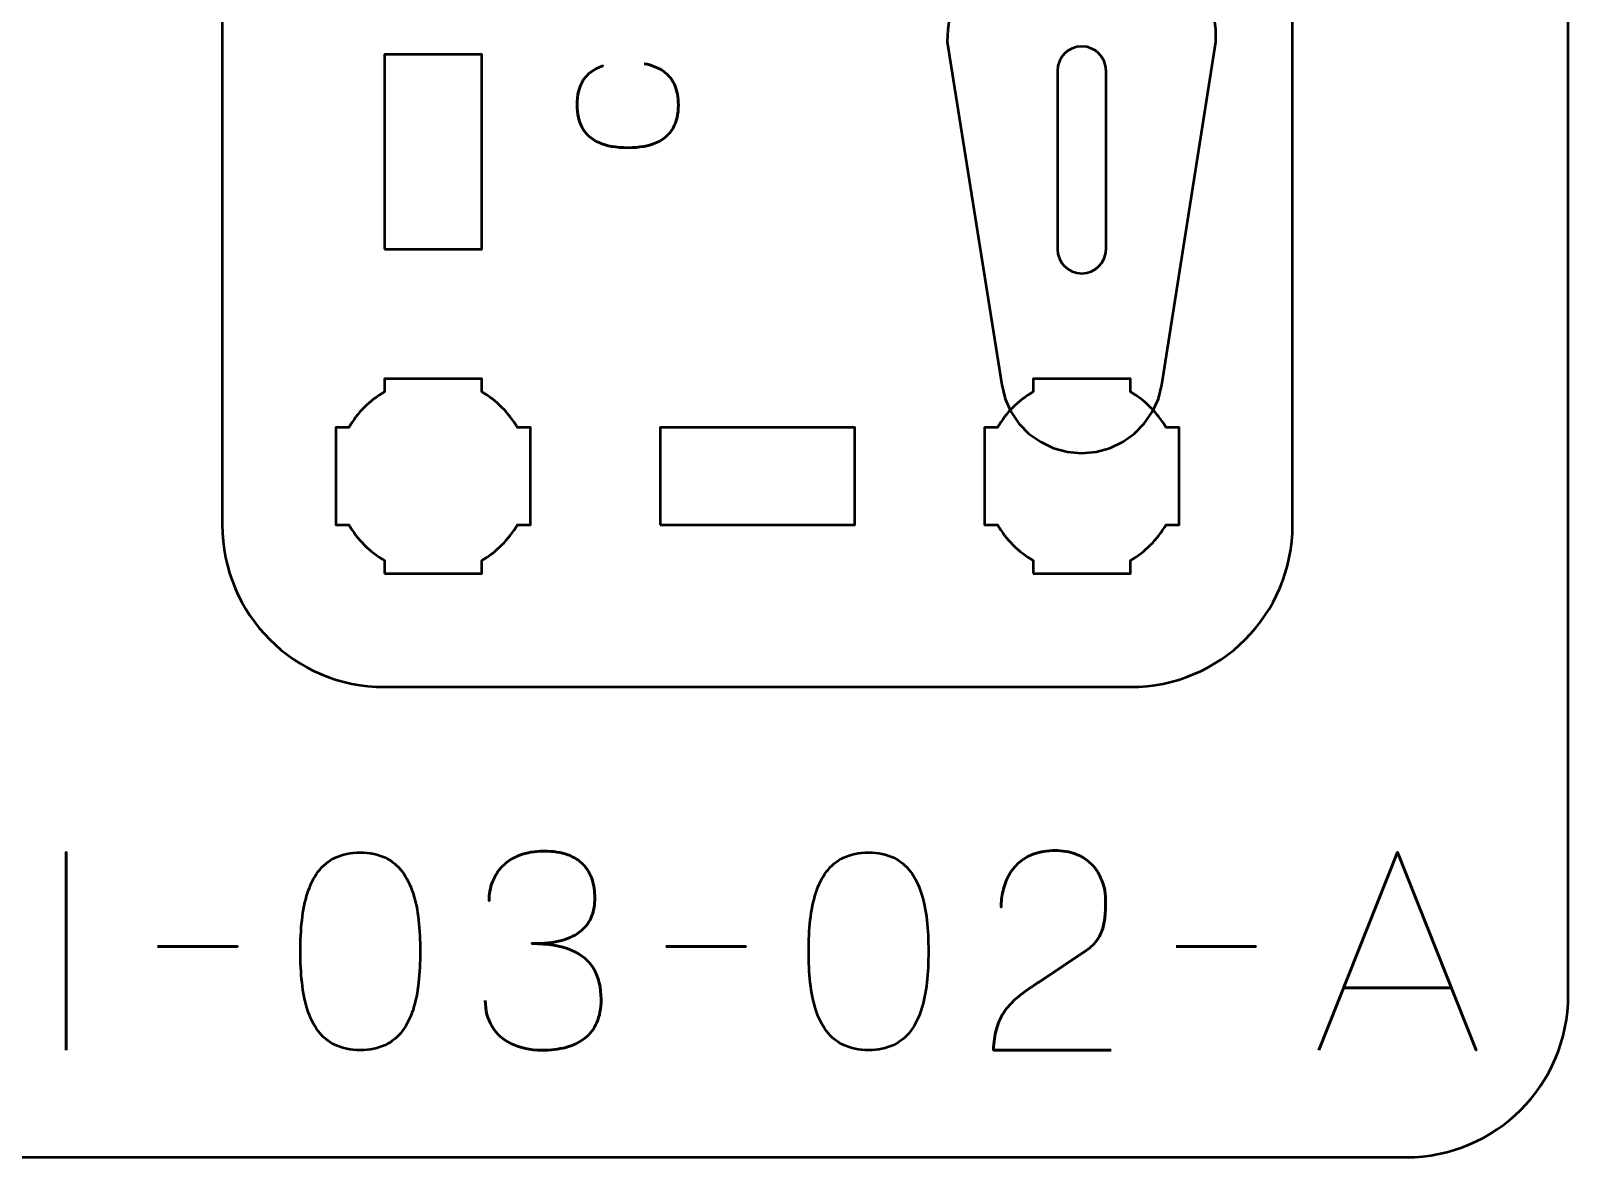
# Model space of a CAD drawing. Header units: centimetres. Extents: x -21 to 0, y -29.7 to 0.
# Drawn here: x -4.741 to 0, y -29.7 to -26.227 of the extents above; entities that cross this region are included whole.
import ezdxf

# ---------------------------------------------------------------- set-up
doc = ezdxf.new("R2010")
doc.units = ezdxf.units.CM
doc.header["$MEASUREMENT"] = 0
doc.layers.add('Layer 1', color=7, linetype='Continuous')

msp = doc.modelspace()

# ---------------------------------------------------------------- linework, layer by layer
at = {"layer": 'Layer 1', "color": 22, "lineweight": 53}
msp.add_open_spline([(-21.00003, -29.19995), (-21.00003, -29.19995), (-21.00003, -0.49992), (-21.00003, -0.49992), (-21.00003, -0.49992), (-21.00003, -0.22295), (-20.77694, 0.00004), (-20.49994, 0.00004), (-20.49994, 0.00004), (-20.49994, 0.00004), (-0.50008, 0.00004), (-0.50008, 0.00004), (-0.50008, 0.00004), (-0.22294, 0.00004), (0.00002, -0.22295), (0.00002, -0.49992), (0.00002, -0.49992), (0.00002, -0.49992), (0.00002, -29.19995), (0.00002, -29.19995), (0.00002, -29.19995), (0.00002, -29.47695), (-0.22294, -29.70004), (-0.50008, -29.70004), (-0.50008, -29.70004), (-0.50008, -29.70004), (-20.49994, -29.70004), (-20.49994, -29.70004), (-20.49994, -29.70004), (-20.77694, -29.70004), (-21.00003, -29.47695), (-21.00003, -29.19995)], degree=3, knots=[0, 0, 0, 0, 0.125, 0.125, 0.125, 0.125, 0.25, 0.25, 0.25, 0.25, 0.375, 0.375, 0.375, 0.375, 0.5, 0.5, 0.5, 0.5, 0.625, 0.625, 0.625, 0.625, 0.75, 0.75, 0.75, 0.75, 0.875, 0.875, 0.875, 0.875, 1, 1, 1, 1], dxfattribs=at)
at = {"layer": 'Layer 1', "color": 114, "lineweight": 53}
msp.add_open_spline([(-4.15003, -27.74994), (-4.15003, -27.74994), (-4.15003, -23.45007), (-4.15003, -23.45007), (-4.15003, -23.45007), (-4.15003, -23.17293), (-3.92694, -22.94997), (-3.64994, -22.94997), (-3.64994, -22.94997), (-3.64994, -22.94997), (-1.35007, -22.94997), (-1.35007, -22.94997), (-1.35007, -22.94997), (-1.07293, -22.94997), (-0.84997, -23.17293), (-0.84997, -23.45007), (-0.84997, -23.45007), (-0.84997, -23.45007), (-0.84997, -27.74994), (-0.84997, -27.74994), (-0.84997, -27.74994), (-0.84997, -28.02694), (-1.07293, -28.25003), (-1.35007, -28.25003), (-1.35007, -28.25003), (-1.35007, -28.25003), (-3.64994, -28.25003), (-3.64994, -28.25003), (-3.64994, -28.25003), (-3.92694, -28.25003), (-4.15003, -28.02694), (-4.15003, -27.74994)], degree=3, knots=[0, 0, 0, 0, 0.125, 0.125, 0.125, 0.125, 0.25, 0.25, 0.25, 0.25, 0.375, 0.375, 0.375, 0.375, 0.5, 0.5, 0.5, 0.5, 0.625, 0.625, 0.625, 0.625, 0.75, 0.75, 0.75, 0.75, 0.875, 0.875, 0.875, 0.875, 1, 1, 1, 1], dxfattribs=at)
at = {"layer": 'Layer 1', "color": 30, "lineweight": 53}
for points, knots in [([(-3.2193, -25.35327), (-3.2193, -25.35327), (-2.16182, -25.18613), (-2.16182, -25.18613), (-2.16182, -25.18613), (-2.16182, -25.18613), (-2.123, -25.18692), (-2.123, -25.18692), (-2.123, -25.18692), (-2.123, -25.18692), (-2.08418, -25.19168), (-2.08418, -25.19168), (-2.08418, -25.19168), (-2.08418, -25.19168), (-2.04537, -25.18771), (-2.04537, -25.18771), (-2.04537, -25.18771), (-2.04537, -25.18771), (-2.00815, -25.17504), (-2.00815, -25.17504), (-2.00815, -25.17504), (-2.00815, -25.17504), (-1.97408, -25.15365), (-1.97408, -25.15365), (-1.97408, -25.15365), (-1.97408, -25.15365), (-1.94636, -25.12591), (-1.94636, -25.12591), (-1.94636, -25.12591), (-1.94636, -25.12591), (-1.92577, -25.09266), (-1.92577, -25.09266), (-1.92577, -25.09266), (-1.92577, -25.09266), (-1.9123, -25.05542), (-1.9123, -25.05542), (-1.9123, -25.05542), (-1.9123, -25.05542), (-1.90834, -25.01581), (-1.90834, -25.01581), (-1.90834, -25.01581), (-1.90834, -25.01581), (-1.91309, -24.97701), (-1.91309, -24.97701), (-1.91309, -24.97701), (-1.91309, -24.97701), (-1.91468, -24.9382), (-1.91468, -24.9382), (-1.91468, -24.9382), (-1.91468, -24.9382), (-1.74674, -23.8815), (-1.74674, -23.8815), (-1.74674, -23.8815), (-1.74674, -23.8815), (-1.73645, -23.83871), (-1.73645, -23.83871), (-1.73645, -23.83871), (-1.73645, -23.83871), (-1.71822, -23.79912), (-1.71822, -23.79912), (-1.71822, -23.79912), (-1.71822, -23.79912), (-1.69367, -23.76267), (-1.69367, -23.76267), (-1.69367, -23.76267), (-1.69367, -23.76267), (-1.66278, -23.73099), (-1.66278, -23.73099), (-1.66278, -23.73099), (-1.66278, -23.73099), (-1.62634, -23.70564), (-1.62634, -23.70564), (-1.62634, -23.70564), (-1.62634, -23.70564), (-1.58673, -23.68663), (-1.58673, -23.68663), (-1.58673, -23.68663), (-1.58673, -23.68663), (-1.54396, -23.67475), (-1.54396, -23.67475), (-1.54396, -23.67475), (-1.54396, -23.67475), (-1.50039, -23.67079), (-1.50039, -23.67079), (-1.50039, -23.67079), (-1.50039, -23.67079), (-1.45603, -23.67475), (-1.45603, -23.67475), (-1.45603, -23.67475), (-1.45603, -23.67475), (-1.41326, -23.68663), (-1.41326, -23.68663), (-1.41326, -23.68663), (-1.41326, -23.68663), (-1.37365, -23.70564), (-1.37365, -23.70564), (-1.37365, -23.70564), (-1.37365, -23.70564), (-1.33801, -23.73099), (-1.33801, -23.73099), (-1.33801, -23.73099), (-1.33801, -23.73099), (-1.30712, -23.76267), (-1.30712, -23.76267), (-1.30712, -23.76267), (-1.30712, -23.76267), (-1.28177, -23.79912), (-1.28177, -23.79912), (-1.28177, -23.79912), (-1.28177, -23.79912), (-1.26355, -23.83871), (-1.26355, -23.83871), (-1.26355, -23.83871), (-1.26355, -23.83871), (-1.25325, -23.8815), (-1.25325, -23.8815), (-1.25325, -23.8815), (-1.25325, -23.8815), (-1.08611, -24.9382), (-1.08611, -24.9382), (-1.08611, -24.9382), (-1.08611, -24.9382), (-1.08691, -24.97701), (-1.08691, -24.97701), (-1.08691, -24.97701), (-1.08691, -24.97701), (-1.09166, -25.01581), (-1.09166, -25.01581), (-1.09166, -25.01581), (-1.09166, -25.01581), (-1.08769, -25.05542), (-1.08769, -25.05542), (-1.08769, -25.05542), (-1.08769, -25.05542), (-1.07423, -25.09266), (-1.07423, -25.09266), (-1.07423, -25.09266), (-1.07423, -25.09266), (-1.05364, -25.12591), (-1.05364, -25.12591), (-1.05364, -25.12591), (-1.05364, -25.12591), (-1.02591, -25.15365), (-1.02591, -25.15365), (-1.02591, -25.15365), (-1.02591, -25.15365), (-0.99264, -25.17504), (-0.99264, -25.17504), (-0.99264, -25.17504), (-0.99264, -25.17504), (-0.95541, -25.18771), (-0.95541, -25.18771), (-0.95541, -25.18771), (-0.95541, -25.18771), (-0.91581, -25.19168), (-0.91581, -25.19168), (-0.91581, -25.19168), (-0.91581, -25.19168), (-0.87699, -25.18692), (-0.87699, -25.18692), (-0.87699, -25.18692), (-0.87699, -25.18692), (-0.84997, -25.18637), (-0.84997, -25.18637), (-0.84997, -25.18637), (-0.84997, -25.18637), (-0.84997, -26.01365), (-0.84997, -26.01365), (-0.84997, -26.01365), (-0.84997, -26.01365), (-0.87699, -26.0131), (-0.87699, -26.0131), (-0.87699, -26.0131), (-0.87699, -26.0131), (-0.91581, -26.00835), (-0.91581, -26.00835), (-0.91581, -26.00835), (-0.91581, -26.00835), (-0.95541, -26.01231), (-0.95541, -26.01231), (-0.95541, -26.01231), (-0.95541, -26.01231), (-0.99264, -26.02498), (-0.99264, -26.02498), (-0.99264, -26.02498), (-0.99264, -26.02498), (-1.02591, -26.04637), (-1.02591, -26.04637), (-1.02591, -26.04637), (-1.02591, -26.04637), (-1.05364, -26.0741), (-1.05364, -26.0741), (-1.05364, -26.0741), (-1.05364, -26.0741), (-1.07423, -26.10737), (-1.07423, -26.10737), (-1.07423, -26.10737), (-1.07423, -26.10737), (-1.08769, -26.14459), (-1.08769, -26.14459), (-1.08769, -26.14459), (-1.08769, -26.14459), (-1.09166, -26.1842), (-1.09166, -26.1842), (-1.09166, -26.1842), (-1.09166, -26.1842), (-1.08691, -26.22301), (-1.08691, -26.22301), (-1.08691, -26.22301), (-1.08691, -26.22301), (-1.08611, -26.26103), (-1.08611, -26.26103), (-1.08611, -26.26103), (-1.08611, -26.26103), (-1.25325, -27.31851), (-1.25325, -27.31851), (-1.25325, -27.31851), (-1.25325, -27.31851), (-1.26355, -27.36128), (-1.26355, -27.36128), (-1.26355, -27.36128), (-1.26355, -27.36128), (-1.28177, -27.40089), (-1.28177, -27.40089), (-1.28177, -27.40089), (-1.28177, -27.40089), (-1.30712, -27.43733), (-1.30712, -27.43733), (-1.30712, -27.43733), (-1.30712, -27.43733), (-1.33801, -27.46901), (-1.33801, -27.46901), (-1.33801, -27.46901), (-1.33801, -27.46901), (-1.37365, -27.49436), (-1.37365, -27.49436), (-1.37365, -27.49436), (-1.37365, -27.49436), (-1.41326, -27.51336), (-1.41326, -27.51336), (-1.41326, -27.51336), (-1.41326, -27.51336), (-1.45603, -27.52526), (-1.45603, -27.52526), (-1.45603, -27.52526), (-1.45603, -27.52526), (-1.50039, -27.52922), (-1.50039, -27.52922), (-1.50039, -27.52922), (-1.50039, -27.52922), (-1.54396, -27.52526), (-1.54396, -27.52526), (-1.54396, -27.52526), (-1.54396, -27.52526), (-1.58673, -27.51336), (-1.58673, -27.51336), (-1.58673, -27.51336), (-1.58673, -27.51336), (-1.62634, -27.49436), (-1.62634, -27.49436), (-1.62634, -27.49436), (-1.62634, -27.49436), (-1.66278, -27.46901), (-1.66278, -27.46901), (-1.66278, -27.46901), (-1.66278, -27.46901), (-1.69367, -27.43733), (-1.69367, -27.43733), (-1.69367, -27.43733), (-1.69367, -27.43733), (-1.71822, -27.40089), (-1.71822, -27.40089), (-1.71822, -27.40089), (-1.71822, -27.40089), (-1.73645, -27.36128), (-1.73645, -27.36128), (-1.73645, -27.36128), (-1.73645, -27.36128), (-1.74674, -27.31851), (-1.74674, -27.31851), (-1.74674, -27.31851), (-1.74674, -27.31851), (-1.91468, -26.26103), (-1.91468, -26.26103), (-1.91468, -26.26103), (-1.91468, -26.26103), (-1.91309, -26.22301), (-1.91309, -26.22301), (-1.91309, -26.22301), (-1.91309, -26.22301), (-1.90834, -26.1842), (-1.90834, -26.1842), (-1.90834, -26.1842), (-1.90834, -26.1842), (-1.9123, -26.14459), (-1.9123, -26.14459), (-1.9123, -26.14459), (-1.9123, -26.14459), (-1.92577, -26.10737), (-1.92577, -26.10737), (-1.92577, -26.10737), (-1.92577, -26.10737), (-1.94636, -26.0741), (-1.94636, -26.0741), (-1.94636, -26.0741), (-1.94636, -26.0741), (-1.97408, -26.04637), (-1.97408, -26.04637), (-1.97408, -26.04637), (-1.97408, -26.04637), (-2.00815, -26.02498), (-2.00815, -26.02498), (-2.00815, -26.02498), (-2.00815, -26.02498), (-2.04537, -26.01231), (-2.04537, -26.01231), (-2.04537, -26.01231), (-2.04537, -26.01231), (-2.08418, -26.00835), (-2.08418, -26.00835), (-2.08418, -26.00835), (-2.08418, -26.00835), (-2.123, -26.0131), (-2.123, -26.0131), (-2.123, -26.0131), (-2.123, -26.0131), (-2.16182, -26.01389), (-2.16182, -26.01389), (-2.16182, -26.01389), (-2.16182, -26.01389), (-3.2193, -25.84676), (-3.2193, -25.84676), (-3.2193, -25.84676), (-3.2193, -25.84676), (-3.26207, -25.83646), (-3.26207, -25.83646), (-3.26207, -25.83646), (-3.26207, -25.83646), (-3.30247, -25.81824), (-3.30247, -25.81824), (-3.30247, -25.81824), (-3.30247, -25.81824), (-3.33891, -25.79289), (-3.33891, -25.79289), (-3.33891, -25.79289), (-3.33891, -25.79289), (-3.3698, -25.762), (-3.3698, -25.762), (-3.3698, -25.762), (-3.3698, -25.762), (-3.39594, -25.72636), (-3.39594, -25.72636), (-3.39594, -25.72636), (-3.39594, -25.72636), (-3.41416, -25.68675), (-3.41416, -25.68675), (-3.41416, -25.68675), (-3.41416, -25.68675), (-3.42604, -25.64396), (-3.42604, -25.64396), (-3.42604, -25.64396), (-3.42604, -25.64396), (-3.43, -25.59961), (-3.43, -25.59961), (-3.43, -25.59961), (-3.43, -25.59961), (-3.42604, -25.55604), (-3.42604, -25.55604), (-3.42604, -25.55604), (-3.42604, -25.55604), (-3.41416, -25.51327), (-3.41416, -25.51327), (-3.41416, -25.51327), (-3.41416, -25.51327), (-3.39594, -25.47366), (-3.39594, -25.47366), (-3.39594, -25.47366), (-3.39594, -25.47366), (-3.3698, -25.43802), (-3.3698, -25.43802), (-3.3698, -25.43802), (-3.3698, -25.43802), (-3.33891, -25.40713), (-3.33891, -25.40713), (-3.33891, -25.40713), (-3.33891, -25.40713), (-3.30247, -25.38177), (-3.30247, -25.38177), (-3.30247, -25.38177), (-3.30247, -25.38177), (-3.26207, -25.36356), (-3.26207, -25.36356), (-3.26207, -25.36356), (-3.26207, -25.36356), (-3.2193, -25.35327), (-3.2193, -25.35327)], [0, 0, 0, 0, 0.010101, 0.010101, 0.010101, 0.010101, 0.020202, 0.020202, 0.020202, 0.020202, 0.030303, 0.030303, 0.030303, 0.030303, 0.040404, 0.040404, 0.040404, 0.040404, 0.0505051, 0.0505051, 0.0505051, 0.0505051, 0.0606061, 0.0606061, 0.0606061, 0.0606061, 0.0707071, 0.0707071, 0.0707071, 0.0707071, 0.0808081, 0.0808081, 0.0808081, 0.0808081, 0.0909091, 0.0909091, 0.0909091, 0.0909091, 0.1010101, 0.1010101, 0.1010101, 0.1010101, 0.1111111, 0.1111111, 0.1111111, 0.1111111, 0.1212121, 0.1212121, 0.1212121, 0.1212121, 0.1313131, 0.1313131, 0.1313131, 0.1313131, 0.1414141, 0.1414141, 0.1414141, 0.1414141, 0.1515152, 0.1515152, 0.1515152, 0.1515152, 0.1616162, 0.1616162, 0.1616162, 0.1616162, 0.1717172, 0.1717172, 0.1717172, 0.1717172, 0.1818182, 0.1818182, 0.1818182, 0.1818182, 0.1919192, 0.1919192, 0.1919192, 0.1919192, 0.2020202, 0.2020202, 0.2020202, 0.2020202, 0.2121212, 0.2121212, 0.2121212, 0.2121212, 0.2222222, 0.2222222, 0.2222222, 0.2222222, 0.2323232, 0.2323232, 0.2323232, 0.2323232, 0.2424242, 0.2424242, 0.2424242, 0.2424242, 0.2525253, 0.2525253, 0.2525253, 0.2525253, 0.2626263, 0.2626263, 0.2626263, 0.2626263, 0.2727273, 0.2727273, 0.2727273, 0.2727273, 0.2828283, 0.2828283, 0.2828283, 0.2828283, 0.2929293, 0.2929293, 0.2929293, 0.2929293, 0.3030303, 0.3030303, 0.3030303, 0.3030303, 0.3131313, 0.3131313, 0.3131313, 0.3131313, 0.3232323, 0.3232323, 0.3232323, 0.3232323, 0.3333333, 0.3333333, 0.3333333, 0.3333333, 0.3434343, 0.3434343, 0.3434343, 0.3434343, 0.3535354, 0.3535354, 0.3535354, 0.3535354, 0.3636364, 0.3636364, 0.3636364, 0.3636364, 0.3737374, 0.3737374, 0.3737374, 0.3737374, 0.3838384, 0.3838384, 0.3838384, 0.3838384, 0.3939394, 0.3939394, 0.3939394, 0.3939394, 0.4040404, 0.4040404, 0.4040404, 0.4040404, 0.4141414, 0.4141414, 0.4141414, 0.4141414, 0.4242424, 0.4242424, 0.4242424, 0.4242424, 0.4343434, 0.4343434, 0.4343434, 0.4343434, 0.4444444, 0.4444444, 0.4444444, 0.4444444, 0.4545455, 0.4545455, 0.4545455, 0.4545455, 0.4646465, 0.4646465, 0.4646465, 0.4646465, 0.4747475, 0.4747475, 0.4747475, 0.4747475, 0.4848485, 0.4848485, 0.4848485, 0.4848485, 0.4949495, 0.4949495, 0.4949495, 0.4949495, 0.5050505, 0.5050505, 0.5050505, 0.5050505, 0.5151515, 0.5151515, 0.5151515, 0.5151515, 0.5252525, 0.5252525, 0.5252525, 0.5252525, 0.5353535, 0.5353535, 0.5353535, 0.5353535, 0.5454545, 0.5454545, 0.5454545, 0.5454545, 0.5555556, 0.5555556, 0.5555556, 0.5555556, 0.5656566, 0.5656566, 0.5656566, 0.5656566, 0.5757576, 0.5757576, 0.5757576, 0.5757576, 0.5858586, 0.5858586, 0.5858586, 0.5858586, 0.5959596, 0.5959596, 0.5959596, 0.5959596, 0.6060606, 0.6060606, 0.6060606, 0.6060606, 0.6161616, 0.6161616, 0.6161616, 0.6161616, 0.6262626, 0.6262626, 0.6262626, 0.6262626, 0.6363636, 0.6363636, 0.6363636, 0.6363636, 0.6464646, 0.6464646, 0.6464646, 0.6464646, 0.6565657, 0.6565657, 0.6565657, 0.6565657, 0.6666667, 0.6666667, 0.6666667, 0.6666667, 0.6767677, 0.6767677, 0.6767677, 0.6767677, 0.6868687, 0.6868687, 0.6868687, 0.6868687, 0.6969697, 0.6969697, 0.6969697, 0.6969697, 0.7070707, 0.7070707, 0.7070707, 0.7070707, 0.7171717, 0.7171717, 0.7171717, 0.7171717, 0.7272727, 0.7272727, 0.7272727, 0.7272727, 0.7373737, 0.7373737, 0.7373737, 0.7373737, 0.7474747, 0.7474747, 0.7474747, 0.7474747, 0.7575758, 0.7575758, 0.7575758, 0.7575758, 0.7676768, 0.7676768, 0.7676768, 0.7676768, 0.7777778, 0.7777778, 0.7777778, 0.7777778, 0.7878788, 0.7878788, 0.7878788, 0.7878788, 0.7979798, 0.7979798, 0.7979798, 0.7979798, 0.8080808, 0.8080808, 0.8080808, 0.8080808, 0.8181818, 0.8181818, 0.8181818, 0.8181818, 0.8282828, 0.8282828, 0.8282828, 0.8282828, 0.8383838, 0.8383838, 0.8383838, 0.8383838, 0.8484848, 0.8484848, 0.8484848, 0.8484848, 0.8585859, 0.8585859, 0.8585859, 0.8585859, 0.8686869, 0.8686869, 0.8686869, 0.8686869, 0.8787879, 0.8787879, 0.8787879, 0.8787879, 0.8888889, 0.8888889, 0.8888889, 0.8888889, 0.8989899, 0.8989899, 0.8989899, 0.8989899, 0.9090909, 0.9090909, 0.9090909, 0.9090909, 0.9191919, 0.9191919, 0.9191919, 0.9191919, 0.9292929, 0.9292929, 0.9292929, 0.9292929, 0.9393939, 0.9393939, 0.9393939, 0.9393939, 0.9494949, 0.9494949, 0.9494949, 0.9494949, 0.959596, 0.959596, 0.959596, 0.959596, 0.969697, 0.969697, 0.969697, 0.969697, 0.979798, 0.979798, 0.979798, 0.979798, 0.989899, 0.989899, 0.989899, 0.989899, 1, 1, 1, 1]), ([(-2.84963, -26.32816), (-2.82543, -26.33268), (-2.80546, -26.34058), (-2.7898, -26.35166), (-2.7898, -26.35166), (-2.7742, -26.3628), (-2.76263, -26.37706), (-2.75508, -26.39441), (-2.75508, -26.39441), (-2.74753, -26.4117), (-2.74372, -26.43202), (-2.74379, -26.45516), (-2.74379, -26.45516), (-2.74372, -26.48331), (-2.74916, -26.50723), (-2.76023, -26.52685), (-2.76023, -26.52685), (-2.77124, -26.54646), (-2.78824, -26.56142), (-2.81131, -26.57172), (-2.81131, -26.57172), (-2.83439, -26.58202), (-2.86395, -26.58717), (-2.9, -26.58724), (-2.9, -26.58724), (-2.93591, -26.58717), (-2.96541, -26.58202), (-2.98848, -26.57172), (-2.98848, -26.57172), (-3.01155, -26.56142), (-3.02862, -26.54646), (-3.0397, -26.52685), (-3.0397, -26.52685), (-3.05078, -26.50723), (-3.05628, -26.48331), (-3.05621, -26.45516), (-3.05621, -26.45516), (-3.05628, -26.42503), (-3.04986, -26.39978), (-3.03695, -26.37946), (-3.03695, -26.37946), (-3.02404, -26.35921), (-3.00407, -26.34432), (-2.97705, -26.33494), (-2.97705, -26.33494), (-3.00407, -26.34432), (-3.02404, -26.35921), (-3.03695, -26.37946), (-3.03695, -26.37946), (-3.04986, -26.39978), (-3.05628, -26.42503), (-3.05621, -26.45516), (-3.05621, -26.45516), (-3.05628, -26.48331), (-3.05078, -26.50723), (-3.0397, -26.52685), (-3.0397, -26.52685), (-3.02862, -26.54646), (-3.01155, -26.56142), (-2.98848, -26.57172), (-2.98848, -26.57172), (-2.96541, -26.58202), (-2.93591, -26.58717), (-2.9, -26.58724), (-2.9, -26.58724), (-2.86395, -26.58717), (-2.83439, -26.58202), (-2.81131, -26.57172), (-2.81131, -26.57172), (-2.78824, -26.56142), (-2.77124, -26.54646), (-2.76023, -26.52685), (-2.76023, -26.52685), (-2.74916, -26.50723), (-2.74372, -26.48331), (-2.74379, -26.45516), (-2.74379, -26.45516), (-2.74372, -26.43202), (-2.74753, -26.4117), (-2.75508, -26.39441), (-2.75508, -26.39441), (-2.76263, -26.37706), (-2.7742, -26.3628), (-2.7898, -26.35166), (-2.7898, -26.35166), (-2.80546, -26.34058), (-2.82543, -26.33268), (-2.84963, -26.32816)], [0, 0, 0, 0, 0.0454545, 0.0454545, 0.0454545, 0.0454545, 0.0909091, 0.0909091, 0.0909091, 0.0909091, 0.1363636, 0.1363636, 0.1363636, 0.1363636, 0.1818182, 0.1818182, 0.1818182, 0.1818182, 0.2272727, 0.2272727, 0.2272727, 0.2272727, 0.2727273, 0.2727273, 0.2727273, 0.2727273, 0.3181818, 0.3181818, 0.3181818, 0.3181818, 0.3636364, 0.3636364, 0.3636364, 0.3636364, 0.4090909, 0.4090909, 0.4090909, 0.4090909, 0.4545455, 0.4545455, 0.4545455, 0.4545455, 0.5, 0.5, 0.5, 0.5, 0.5454545, 0.5454545, 0.5454545, 0.5454545, 0.5909091, 0.5909091, 0.5909091, 0.5909091, 0.6363636, 0.6363636, 0.6363636, 0.6363636, 0.6818182, 0.6818182, 0.6818182, 0.6818182, 0.7272727, 0.7272727, 0.7272727, 0.7272727, 0.7727273, 0.7727273, 0.7727273, 0.7727273, 0.8181818, 0.8181818, 0.8181818, 0.8181818, 0.8636364, 0.8636364, 0.8636364, 0.8636364, 0.9090909, 0.9090909, 0.9090909, 0.9090909, 0.9545455, 0.9545455, 0.9545455, 0.9545455, 1, 1, 1, 1]), ([(-4.63141, -29.36992), (-4.63141, -29.36992), (-4.63141, -28.75947), (-4.63141, -28.75947), (-4.63141, -28.75947), (-4.63141, -28.75947), (-4.63141, -29.36992), (-4.63141, -29.36992)], [0, 0, 0, 0, 0.5, 0.5, 0.5, 0.5, 1, 1, 1, 1]), ([(-3.72463, -29.36992), (-3.69499, -29.36978), (-3.66945, -29.36456), (-3.64814, -29.3544), (-3.64814, -29.3544), (-3.62698, -29.34424), (-3.60934, -29.3297), (-3.59523, -29.31122), (-3.59523, -29.31122), (-3.58126, -29.29259), (-3.57025, -29.27058), (-3.56206, -29.24518), (-3.56206, -29.24518), (-3.55402, -29.21978), (-3.54824, -29.19198), (-3.54499, -29.1615), (-3.54499, -29.1615), (-3.5416, -29.13102), (-3.53991, -29.09899), (-3.54005, -29.06512), (-3.54005, -29.06512), (-3.53991, -29.03139), (-3.5416, -28.99936), (-3.54499, -28.96902), (-3.54499, -28.96902), (-3.54824, -28.93868), (-3.55402, -28.91074), (-3.56206, -28.88534), (-3.56206, -28.88534), (-3.57025, -28.86008), (-3.58126, -28.83807), (-3.59523, -28.8193), (-3.59523, -28.8193), (-3.60934, -28.80068), (-3.62698, -28.78614), (-3.64814, -28.77598), (-3.64814, -28.77598), (-3.66945, -28.76568), (-3.69499, -28.76046), (-3.72463, -28.76032), (-3.72463, -28.76032), (-3.75426, -28.76046), (-3.7798, -28.76568), (-3.80111, -28.77598), (-3.80111, -28.77598), (-3.82227, -28.78614), (-3.83991, -28.80068), (-3.85402, -28.8193), (-3.85402, -28.8193), (-3.868, -28.83807), (-3.879, -28.86008), (-3.88719, -28.88534), (-3.88719, -28.88534), (-3.89523, -28.91074), (-3.90102, -28.93868), (-3.90426, -28.96902), (-3.90426, -28.96902), (-3.90765, -28.99936), (-3.90934, -29.03139), (-3.9092, -29.06512), (-3.9092, -29.06512), (-3.90934, -29.09899), (-3.90765, -29.13102), (-3.90426, -29.1615), (-3.90426, -29.1615), (-3.90102, -29.19198), (-3.89523, -29.21978), (-3.88719, -29.24518), (-3.88719, -29.24518), (-3.879, -29.27058), (-3.868, -29.29259), (-3.85402, -29.31122), (-3.85402, -29.31122), (-3.83991, -29.3297), (-3.82227, -29.34424), (-3.80111, -29.3544), (-3.80111, -29.3544), (-3.7798, -29.36456), (-3.75426, -29.36978), (-3.72463, -29.36992)], [0, 0, 0, 0, 0.05, 0.05, 0.05, 0.05, 0.1, 0.1, 0.1, 0.1, 0.15, 0.15, 0.15, 0.15, 0.2, 0.2, 0.2, 0.2, 0.25, 0.25, 0.25, 0.25, 0.3, 0.3, 0.3, 0.3, 0.35, 0.35, 0.35, 0.35, 0.4, 0.4, 0.4, 0.4, 0.45, 0.45, 0.45, 0.45, 0.5, 0.5, 0.5, 0.5, 0.55, 0.55, 0.55, 0.55, 0.6, 0.6, 0.6, 0.6, 0.65, 0.65, 0.65, 0.65, 0.7, 0.7, 0.7, 0.7, 0.75, 0.75, 0.75, 0.75, 0.8, 0.8, 0.8, 0.8, 0.85, 0.85, 0.85, 0.85, 0.9, 0.9, 0.9, 0.9, 0.95, 0.95, 0.95, 0.95, 1, 1, 1, 1]), ([(-3.72463, -29.36992), (-3.69499, -29.36978), (-3.66945, -29.36456), (-3.64814, -29.3544), (-3.64814, -29.3544), (-3.62698, -29.34424), (-3.60934, -29.3297), (-3.59523, -29.31122), (-3.59523, -29.31122), (-3.58126, -29.29259), (-3.57025, -29.27058), (-3.56206, -29.24518), (-3.56206, -29.24518), (-3.55402, -29.21978), (-3.54824, -29.19198), (-3.54499, -29.1615), (-3.54499, -29.1615), (-3.5416, -29.13102), (-3.53991, -29.09899), (-3.54005, -29.06512), (-3.54005, -29.06512), (-3.53991, -29.03139), (-3.5416, -28.99936), (-3.54499, -28.96902), (-3.54499, -28.96902), (-3.54824, -28.93868), (-3.55402, -28.91074), (-3.56206, -28.88534), (-3.56206, -28.88534), (-3.57025, -28.86008), (-3.58126, -28.83807), (-3.59523, -28.8193), (-3.59523, -28.8193), (-3.60934, -28.80068), (-3.62698, -28.78614), (-3.64814, -28.77598), (-3.64814, -28.77598), (-3.66945, -28.76568), (-3.69499, -28.76046), (-3.72463, -28.76032), (-3.72463, -28.76032), (-3.75426, -28.76046), (-3.7798, -28.76568), (-3.80111, -28.77598), (-3.80111, -28.77598), (-3.82227, -28.78614), (-3.83991, -28.80068), (-3.85402, -28.8193), (-3.85402, -28.8193), (-3.868, -28.83807), (-3.879, -28.86008), (-3.88719, -28.88534), (-3.88719, -28.88534), (-3.89523, -28.91074), (-3.90102, -28.93868), (-3.90426, -28.96902), (-3.90426, -28.96902), (-3.90765, -28.99936), (-3.90934, -29.03139), (-3.9092, -29.06512), (-3.9092, -29.06512), (-3.90934, -29.09899), (-3.90765, -29.13102), (-3.90426, -29.1615), (-3.90426, -29.1615), (-3.90102, -29.19198), (-3.89523, -29.21978), (-3.88719, -29.24518), (-3.88719, -29.24518), (-3.879, -29.27058), (-3.868, -29.29259), (-3.85402, -29.31122), (-3.85402, -29.31122), (-3.83991, -29.3297), (-3.82227, -29.34424), (-3.80111, -29.3544), (-3.80111, -29.3544), (-3.7798, -29.36456), (-3.75426, -29.36978), (-3.72463, -29.36992)], [0, 0, 0, 0, 0.05, 0.05, 0.05, 0.05, 0.1, 0.1, 0.1, 0.1, 0.15, 0.15, 0.15, 0.15, 0.2, 0.2, 0.2, 0.2, 0.25, 0.25, 0.25, 0.25, 0.3, 0.3, 0.3, 0.3, 0.35, 0.35, 0.35, 0.35, 0.4, 0.4, 0.4, 0.4, 0.45, 0.45, 0.45, 0.45, 0.5, 0.5, 0.5, 0.5, 0.55, 0.55, 0.55, 0.55, 0.6, 0.6, 0.6, 0.6, 0.65, 0.65, 0.65, 0.65, 0.7, 0.7, 0.7, 0.7, 0.75, 0.75, 0.75, 0.75, 0.8, 0.8, 0.8, 0.8, 0.85, 0.85, 0.85, 0.85, 0.9, 0.9, 0.9, 0.9, 0.95, 0.95, 0.95, 0.95, 1, 1, 1, 1]), ([(-3.33939, -29.21667), (-3.33925, -29.24715), (-3.33219, -29.27368), (-3.31822, -29.29668), (-3.31822, -29.29668), (-3.30425, -29.31954), (-3.28436, -29.33746), (-3.25839, -29.35031), (-3.25839, -29.35031), (-3.23243, -29.36315), (-3.20124, -29.36964), (-3.16498, -29.36992), (-3.16498, -29.36992), (-3.13774, -29.36992), (-3.11305, -29.3671), (-3.09061, -29.36117), (-3.09061, -29.36117), (-3.06831, -29.35524), (-3.04912, -29.34607), (-3.0329, -29.33351), (-3.0329, -29.33351), (-3.01667, -29.32095), (-3.00425, -29.30473), (-2.99536, -29.28497), (-2.99536, -29.28497), (-2.98661, -29.26507), (-2.98224, -29.24123), (-2.98209, -29.21329), (-2.98209, -29.21329), (-2.98195, -29.17603), (-2.98957, -29.14456), (-3.00467, -29.11902), (-3.00467, -29.11902), (-3.01977, -29.09348), (-3.0432, -29.07429), (-3.07466, -29.06117), (-3.07466, -29.06117), (-3.10613, -29.04804), (-3.14649, -29.04141), (-3.19546, -29.04141), (-3.19546, -29.04141), (-3.15891, -29.04155), (-3.12829, -29.03817), (-3.10331, -29.03125), (-3.10331, -29.03125), (-3.07847, -29.02434), (-3.05858, -29.0146), (-3.04362, -29.0019), (-3.04362, -29.0019), (-3.02866, -28.98934), (-3.0178, -28.97438), (-3.01131, -28.95717), (-3.01131, -28.95717), (-3.00467, -28.94009), (-3.00143, -28.92133), (-3.00157, -28.90086), (-3.00157, -28.90086), (-3.00143, -28.8804), (-3.00425, -28.86149), (-3.00989, -28.844), (-3.00989, -28.844), (-3.0154, -28.8265), (-3.02443, -28.81112), (-3.03671, -28.79799), (-3.03671, -28.79799), (-3.04898, -28.78487), (-3.06521, -28.77457), (-3.08511, -28.76723), (-3.08511, -28.76723), (-3.10514, -28.75989), (-3.12956, -28.75623), (-3.1582, -28.75608), (-3.1582, -28.75608), (-3.18671, -28.75623), (-3.21168, -28.76046), (-3.23285, -28.76864), (-3.23285, -28.76864), (-3.25416, -28.77683), (-3.27166, -28.78798), (-3.28577, -28.80223), (-3.28577, -28.80223), (-3.29974, -28.81648), (-3.31018, -28.83271), (-3.31709, -28.85105), (-3.31709, -28.85105), (-3.32415, -28.8694), (-3.32754, -28.88887), (-3.32754, -28.90933), (-3.32754, -28.90933), (-3.32754, -28.88887), (-3.32415, -28.8694), (-3.31709, -28.85105), (-3.31709, -28.85105), (-3.31018, -28.83271), (-3.29974, -28.81648), (-3.28577, -28.80223), (-3.28577, -28.80223), (-3.27166, -28.78798), (-3.25416, -28.77683), (-3.23285, -28.76864), (-3.23285, -28.76864), (-3.21168, -28.76046), (-3.18671, -28.75623), (-3.1582, -28.75608), (-3.1582, -28.75608), (-3.12956, -28.75623), (-3.10514, -28.75989), (-3.08511, -28.76723), (-3.08511, -28.76723), (-3.06521, -28.77457), (-3.04898, -28.78487), (-3.03671, -28.79799), (-3.03671, -28.79799), (-3.02443, -28.81112), (-3.0154, -28.8265), (-3.00989, -28.844), (-3.00989, -28.844), (-3.00425, -28.86149), (-3.00143, -28.8804), (-3.00157, -28.90086), (-3.00157, -28.90086), (-3.00143, -28.92133), (-3.00467, -28.94009), (-3.01131, -28.95717), (-3.01131, -28.95717), (-3.0178, -28.97438), (-3.02866, -28.98934), (-3.04362, -29.0019), (-3.04362, -29.0019), (-3.05858, -29.0146), (-3.07847, -29.02434), (-3.10331, -29.03125), (-3.10331, -29.03125), (-3.12829, -29.03817), (-3.15891, -29.04155), (-3.19546, -29.04141), (-3.19546, -29.04141), (-3.14649, -29.04141), (-3.10613, -29.04804), (-3.07466, -29.06117), (-3.07466, -29.06117), (-3.0432, -29.07429), (-3.01977, -29.09348), (-3.00467, -29.11902), (-3.00467, -29.11902), (-2.98957, -29.14456), (-2.98195, -29.17603), (-2.98209, -29.21329), (-2.98209, -29.21329), (-2.98224, -29.24123), (-2.98661, -29.26507), (-2.99536, -29.28497), (-2.99536, -29.28497), (-3.00425, -29.30473), (-3.01667, -29.32095), (-3.0329, -29.33351), (-3.0329, -29.33351), (-3.04912, -29.34607), (-3.06831, -29.35524), (-3.09061, -29.36117), (-3.09061, -29.36117), (-3.11305, -29.3671), (-3.13774, -29.36992), (-3.16498, -29.36992), (-3.16498, -29.36992), (-3.20124, -29.36964), (-3.23243, -29.36315), (-3.25839, -29.35031), (-3.25839, -29.35031), (-3.28436, -29.33746), (-3.30425, -29.31954), (-3.31822, -29.29668), (-3.31822, -29.29668), (-3.33219, -29.27368), (-3.33925, -29.24715), (-3.33939, -29.21667)], [0, 0, 0, 0, 0.0227273, 0.0227273, 0.0227273, 0.0227273, 0.0454545, 0.0454545, 0.0454545, 0.0454545, 0.0681818, 0.0681818, 0.0681818, 0.0681818, 0.0909091, 0.0909091, 0.0909091, 0.0909091, 0.1136364, 0.1136364, 0.1136364, 0.1136364, 0.1363636, 0.1363636, 0.1363636, 0.1363636, 0.1590909, 0.1590909, 0.1590909, 0.1590909, 0.1818182, 0.1818182, 0.1818182, 0.1818182, 0.2045455, 0.2045455, 0.2045455, 0.2045455, 0.2272727, 0.2272727, 0.2272727, 0.2272727, 0.25, 0.25, 0.25, 0.25, 0.2727273, 0.2727273, 0.2727273, 0.2727273, 0.2954545, 0.2954545, 0.2954545, 0.2954545, 0.3181818, 0.3181818, 0.3181818, 0.3181818, 0.3409091, 0.3409091, 0.3409091, 0.3409091, 0.3636364, 0.3636364, 0.3636364, 0.3636364, 0.3863636, 0.3863636, 0.3863636, 0.3863636, 0.4090909, 0.4090909, 0.4090909, 0.4090909, 0.4318182, 0.4318182, 0.4318182, 0.4318182, 0.4545455, 0.4545455, 0.4545455, 0.4545455, 0.4772727, 0.4772727, 0.4772727, 0.4772727, 0.5, 0.5, 0.5, 0.5, 0.5227273, 0.5227273, 0.5227273, 0.5227273, 0.5454545, 0.5454545, 0.5454545, 0.5454545, 0.5681818, 0.5681818, 0.5681818, 0.5681818, 0.5909091, 0.5909091, 0.5909091, 0.5909091, 0.6136364, 0.6136364, 0.6136364, 0.6136364, 0.6363636, 0.6363636, 0.6363636, 0.6363636, 0.6590909, 0.6590909, 0.6590909, 0.6590909, 0.6818182, 0.6818182, 0.6818182, 0.6818182, 0.7045455, 0.7045455, 0.7045455, 0.7045455, 0.7272727, 0.7272727, 0.7272727, 0.7272727, 0.75, 0.75, 0.75, 0.75, 0.7727273, 0.7727273, 0.7727273, 0.7727273, 0.7954545, 0.7954545, 0.7954545, 0.7954545, 0.8181818, 0.8181818, 0.8181818, 0.8181818, 0.8409091, 0.8409091, 0.8409091, 0.8409091, 0.8636364, 0.8636364, 0.8636364, 0.8636364, 0.8863636, 0.8863636, 0.8863636, 0.8863636, 0.9090909, 0.9090909, 0.9090909, 0.9090909, 0.9318182, 0.9318182, 0.9318182, 0.9318182, 0.9545455, 0.9545455, 0.9545455, 0.9545455, 0.9772727, 0.9772727, 0.9772727, 0.9772727, 1, 1, 1, 1]), ([(-2.15744, -29.36992), (-2.1278, -29.36978), (-2.10226, -29.36456), (-2.08095, -29.3544), (-2.08095, -29.3544), (-2.05979, -29.34424), (-2.04215, -29.3297), (-2.02804, -29.31122), (-2.02804, -29.31122), (-2.01407, -29.29259), (-2.00306, -29.27058), (-1.99487, -29.24518), (-1.99487, -29.24518), (-1.98683, -29.21978), (-1.98105, -29.19198), (-1.9778, -29.1615), (-1.9778, -29.1615), (-1.97441, -29.13102), (-1.97272, -29.09899), (-1.97286, -29.06512), (-1.97286, -29.06512), (-1.97272, -29.03139), (-1.97441, -28.99936), (-1.9778, -28.96902), (-1.9778, -28.96902), (-1.98105, -28.93868), (-1.98683, -28.91074), (-1.99487, -28.88534), (-1.99487, -28.88534), (-2.00306, -28.86008), (-2.01407, -28.83807), (-2.02804, -28.8193), (-2.02804, -28.8193), (-2.04215, -28.80068), (-2.05979, -28.78614), (-2.08095, -28.77598), (-2.08095, -28.77598), (-2.10226, -28.76568), (-2.1278, -28.76046), (-2.15744, -28.76032), (-2.15744, -28.76032), (-2.18707, -28.76046), (-2.21261, -28.76568), (-2.23392, -28.77598), (-2.23392, -28.77598), (-2.25508, -28.78614), (-2.27272, -28.80068), (-2.28683, -28.8193), (-2.28683, -28.8193), (-2.30081, -28.83807), (-2.31181, -28.86008), (-2.32, -28.88534), (-2.32, -28.88534), (-2.32804, -28.91074), (-2.33383, -28.93868), (-2.33707, -28.96902), (-2.33707, -28.96902), (-2.34046, -28.99936), (-2.34215, -29.03139), (-2.34201, -29.06512), (-2.34201, -29.06512), (-2.34215, -29.09899), (-2.34046, -29.13102), (-2.33707, -29.1615), (-2.33707, -29.1615), (-2.33383, -29.19198), (-2.32804, -29.21978), (-2.32, -29.24518), (-2.32, -29.24518), (-2.31181, -29.27058), (-2.30081, -29.29259), (-2.28683, -29.31122), (-2.28683, -29.31122), (-2.27272, -29.3297), (-2.25508, -29.34424), (-2.23392, -29.3544), (-2.23392, -29.3544), (-2.21261, -29.36456), (-2.18707, -29.36978), (-2.15744, -29.36992)], [0, 0, 0, 0, 0.05, 0.05, 0.05, 0.05, 0.1, 0.1, 0.1, 0.1, 0.15, 0.15, 0.15, 0.15, 0.2, 0.2, 0.2, 0.2, 0.25, 0.25, 0.25, 0.25, 0.3, 0.3, 0.3, 0.3, 0.35, 0.35, 0.35, 0.35, 0.4, 0.4, 0.4, 0.4, 0.45, 0.45, 0.45, 0.45, 0.5, 0.5, 0.5, 0.5, 0.55, 0.55, 0.55, 0.55, 0.6, 0.6, 0.6, 0.6, 0.65, 0.65, 0.65, 0.65, 0.7, 0.7, 0.7, 0.7, 0.75, 0.75, 0.75, 0.75, 0.8, 0.8, 0.8, 0.8, 0.85, 0.85, 0.85, 0.85, 0.9, 0.9, 0.9, 0.9, 0.95, 0.95, 0.95, 0.95, 1, 1, 1, 1]), ([(-2.15744, -29.36992), (-2.1278, -29.36978), (-2.10226, -29.36456), (-2.08095, -29.3544), (-2.08095, -29.3544), (-2.05979, -29.34424), (-2.04215, -29.3297), (-2.02804, -29.31122), (-2.02804, -29.31122), (-2.01407, -29.29259), (-2.00306, -29.27058), (-1.99487, -29.24518), (-1.99487, -29.24518), (-1.98683, -29.21978), (-1.98105, -29.19198), (-1.9778, -29.1615), (-1.9778, -29.1615), (-1.97441, -29.13102), (-1.97272, -29.09899), (-1.97286, -29.06512), (-1.97286, -29.06512), (-1.97272, -29.03139), (-1.97441, -28.99936), (-1.9778, -28.96902), (-1.9778, -28.96902), (-1.98105, -28.93868), (-1.98683, -28.91074), (-1.99487, -28.88534), (-1.99487, -28.88534), (-2.00306, -28.86008), (-2.01407, -28.83807), (-2.02804, -28.8193), (-2.02804, -28.8193), (-2.04215, -28.80068), (-2.05979, -28.78614), (-2.08095, -28.77598), (-2.08095, -28.77598), (-2.10226, -28.76568), (-2.1278, -28.76046), (-2.15744, -28.76032), (-2.15744, -28.76032), (-2.18707, -28.76046), (-2.21261, -28.76568), (-2.23392, -28.77598), (-2.23392, -28.77598), (-2.25508, -28.78614), (-2.27272, -28.80068), (-2.28683, -28.8193), (-2.28683, -28.8193), (-2.30081, -28.83807), (-2.31181, -28.86008), (-2.32, -28.88534), (-2.32, -28.88534), (-2.32804, -28.91074), (-2.33383, -28.93868), (-2.33707, -28.96902), (-2.33707, -28.96902), (-2.34046, -28.99936), (-2.34215, -29.03139), (-2.34201, -29.06512), (-2.34201, -29.06512), (-2.34215, -29.09899), (-2.34046, -29.13102), (-2.33707, -29.1615), (-2.33707, -29.1615), (-2.33383, -29.19198), (-2.32804, -29.21978), (-2.32, -29.24518), (-2.32, -29.24518), (-2.31181, -29.27058), (-2.30081, -29.29259), (-2.28683, -29.31122), (-2.28683, -29.31122), (-2.27272, -29.3297), (-2.25508, -29.34424), (-2.23392, -29.3544), (-2.23392, -29.3544), (-2.21261, -29.36456), (-2.18707, -29.36978), (-2.15744, -29.36992)], [0, 0, 0, 0, 0.05, 0.05, 0.05, 0.05, 0.1, 0.1, 0.1, 0.1, 0.15, 0.15, 0.15, 0.15, 0.2, 0.2, 0.2, 0.2, 0.25, 0.25, 0.25, 0.25, 0.3, 0.3, 0.3, 0.3, 0.35, 0.35, 0.35, 0.35, 0.4, 0.4, 0.4, 0.4, 0.45, 0.45, 0.45, 0.45, 0.5, 0.5, 0.5, 0.5, 0.55, 0.55, 0.55, 0.55, 0.6, 0.6, 0.6, 0.6, 0.65, 0.65, 0.65, 0.65, 0.7, 0.7, 0.7, 0.7, 0.75, 0.75, 0.75, 0.75, 0.8, 0.8, 0.8, 0.8, 0.85, 0.85, 0.85, 0.85, 0.9, 0.9, 0.9, 0.9, 0.95, 0.95, 0.95, 0.95, 1, 1, 1, 1]), ([(-1.40898, -29.36992), (-1.40898, -29.36992), (-1.7722, -29.36992), (-1.7722, -29.36992), (-1.7722, -29.36992), (-1.77149, -29.34537), (-1.76839, -29.32364), (-1.76317, -29.30501), (-1.76317, -29.30501), (-1.75781, -29.28638), (-1.75061, -29.27001), (-1.74172, -29.2559), (-1.74172, -29.2559), (-1.73269, -29.24179), (-1.72239, -29.22923), (-1.71067, -29.21822), (-1.71067, -29.21822), (-1.69896, -29.20708), (-1.6864, -29.19692), (-1.67286, -29.18732), (-1.67286, -29.18732), (-1.65931, -29.17787), (-1.64534, -29.16841), (-1.63081, -29.1591), (-1.63081, -29.1591), (-1.63081, -29.1591), (-1.48603, -29.06258), (-1.48603, -29.06258), (-1.48603, -29.06258), (-1.47121, -29.05214), (-1.45964, -29.04071), (-1.45145, -29.02843), (-1.45145, -29.02843), (-1.44313, -29.01615), (-1.43734, -29.00317), (-1.43381, -28.98948), (-1.43381, -28.98948), (-1.43043, -28.97594), (-1.42831, -28.96197), (-1.4276, -28.94786), (-1.4276, -28.94786), (-1.4269, -28.9336), (-1.42662, -28.91935), (-1.42676, -28.9051), (-1.42676, -28.9051), (-1.42676, -28.89339), (-1.42831, -28.88083), (-1.43141, -28.86728), (-1.43141, -28.86728), (-1.43466, -28.85387), (-1.43974, -28.84047), (-1.44694, -28.8272), (-1.44694, -28.8272), (-1.45413, -28.81394), (-1.46373, -28.8018), (-1.47572, -28.7908), (-1.47572, -28.7908), (-1.48772, -28.77993), (-1.50254, -28.77118), (-1.52017, -28.76455), (-1.52017, -28.76455), (-1.53781, -28.75792), (-1.55856, -28.75453), (-1.58255, -28.75439), (-1.58255, -28.75439), (-1.60668, -28.75453), (-1.62798, -28.75792), (-1.64633, -28.76441), (-1.64633, -28.76441), (-1.66467, -28.7709), (-1.68034, -28.77993), (-1.69332, -28.79136), (-1.69332, -28.79136), (-1.7063, -28.80279), (-1.71674, -28.81606), (-1.72493, -28.83087), (-1.72493, -28.83087), (-1.73311, -28.84569), (-1.73904, -28.86149), (-1.74285, -28.87815), (-1.74285, -28.87815), (-1.74666, -28.8948), (-1.74849, -28.91173), (-1.74849, -28.9288), (-1.74849, -28.9288), (-1.74849, -28.91173), (-1.74666, -28.8948), (-1.74285, -28.87815), (-1.74285, -28.87815), (-1.73904, -28.86149), (-1.73311, -28.84569), (-1.72493, -28.83087), (-1.72493, -28.83087), (-1.71674, -28.81606), (-1.7063, -28.80279), (-1.69332, -28.79136), (-1.69332, -28.79136), (-1.68034, -28.77993), (-1.66467, -28.7709), (-1.64633, -28.76441), (-1.64633, -28.76441), (-1.62798, -28.75792), (-1.60668, -28.75453), (-1.58255, -28.75439), (-1.58255, -28.75439), (-1.55856, -28.75453), (-1.53781, -28.75792), (-1.52017, -28.76455), (-1.52017, -28.76455), (-1.50254, -28.77118), (-1.48772, -28.77993), (-1.47572, -28.7908), (-1.47572, -28.7908), (-1.46373, -28.8018), (-1.45413, -28.81394), (-1.44694, -28.8272), (-1.44694, -28.8272), (-1.43974, -28.84047), (-1.43466, -28.85387), (-1.43141, -28.86728), (-1.43141, -28.86728), (-1.42831, -28.88083), (-1.42676, -28.89339), (-1.42676, -28.9051), (-1.42676, -28.9051), (-1.42662, -28.91935), (-1.4269, -28.9336), (-1.4276, -28.94786), (-1.4276, -28.94786), (-1.42831, -28.96197), (-1.43043, -28.97594), (-1.43381, -28.98948), (-1.43381, -28.98948), (-1.43734, -29.00317), (-1.44313, -29.01615), (-1.45145, -29.02843), (-1.45145, -29.02843), (-1.45964, -29.04071), (-1.47121, -29.05214), (-1.48603, -29.06258), (-1.48603, -29.06258), (-1.48603, -29.06258), (-1.63081, -29.1591), (-1.63081, -29.1591), (-1.63081, -29.1591), (-1.64534, -29.16841), (-1.65931, -29.17787), (-1.67286, -29.18732), (-1.67286, -29.18732), (-1.6864, -29.19692), (-1.69896, -29.20708), (-1.71067, -29.21822), (-1.71067, -29.21822), (-1.72239, -29.22923), (-1.73269, -29.24179), (-1.74172, -29.2559), (-1.74172, -29.2559), (-1.75061, -29.27001), (-1.75781, -29.28638), (-1.76317, -29.30501), (-1.76317, -29.30501), (-1.76839, -29.32364), (-1.77149, -29.34537), (-1.7722, -29.36992), (-1.7722, -29.36992), (-1.7722, -29.36992), (-1.40898, -29.36992), (-1.40898, -29.36992)], [0, 0, 0, 0, 0.0238095, 0.0238095, 0.0238095, 0.0238095, 0.047619, 0.047619, 0.047619, 0.047619, 0.0714286, 0.0714286, 0.0714286, 0.0714286, 0.0952381, 0.0952381, 0.0952381, 0.0952381, 0.1190476, 0.1190476, 0.1190476, 0.1190476, 0.1428571, 0.1428571, 0.1428571, 0.1428571, 0.1666667, 0.1666667, 0.1666667, 0.1666667, 0.1904762, 0.1904762, 0.1904762, 0.1904762, 0.2142857, 0.2142857, 0.2142857, 0.2142857, 0.2380952, 0.2380952, 0.2380952, 0.2380952, 0.2619048, 0.2619048, 0.2619048, 0.2619048, 0.2857143, 0.2857143, 0.2857143, 0.2857143, 0.3095238, 0.3095238, 0.3095238, 0.3095238, 0.3333333, 0.3333333, 0.3333333, 0.3333333, 0.3571429, 0.3571429, 0.3571429, 0.3571429, 0.3809524, 0.3809524, 0.3809524, 0.3809524, 0.4047619, 0.4047619, 0.4047619, 0.4047619, 0.4285714, 0.4285714, 0.4285714, 0.4285714, 0.452381, 0.452381, 0.452381, 0.452381, 0.4761905, 0.4761905, 0.4761905, 0.4761905, 0.5, 0.5, 0.5, 0.5, 0.5238095, 0.5238095, 0.5238095, 0.5238095, 0.547619, 0.547619, 0.547619, 0.547619, 0.5714286, 0.5714286, 0.5714286, 0.5714286, 0.5952381, 0.5952381, 0.5952381, 0.5952381, 0.6190476, 0.6190476, 0.6190476, 0.6190476, 0.6428571, 0.6428571, 0.6428571, 0.6428571, 0.6666667, 0.6666667, 0.6666667, 0.6666667, 0.6904762, 0.6904762, 0.6904762, 0.6904762, 0.7142857, 0.7142857, 0.7142857, 0.7142857, 0.7380952, 0.7380952, 0.7380952, 0.7380952, 0.7619048, 0.7619048, 0.7619048, 0.7619048, 0.7857143, 0.7857143, 0.7857143, 0.7857143, 0.8095238, 0.8095238, 0.8095238, 0.8095238, 0.8333333, 0.8333333, 0.8333333, 0.8333333, 0.8571429, 0.8571429, 0.8571429, 0.8571429, 0.8809524, 0.8809524, 0.8809524, 0.8809524, 0.9047619, 0.9047619, 0.9047619, 0.9047619, 0.9285714, 0.9285714, 0.9285714, 0.9285714, 0.952381, 0.952381, 0.952381, 0.952381, 0.9761905, 0.9761905, 0.9761905, 0.9761905, 1, 1, 1, 1]), ([(-0.76889, -29.36992), (-0.76889, -29.36992), (-0.52674, -28.75947), (-0.52674, -28.75947), (-0.52674, -28.75947), (-0.52674, -28.75947), (-0.28375, -29.36992), (-0.28375, -29.36992), (-0.28375, -29.36992), (-0.28375, -29.36992), (-0.52674, -28.75947), (-0.52674, -28.75947), (-0.52674, -28.75947), (-0.52674, -28.75947), (-0.76889, -29.36992), (-0.76889, -29.36992)], [0, 0, 0, 0, 0.25, 0.25, 0.25, 0.25, 0.5, 0.5, 0.5, 0.5, 0.75, 0.75, 0.75, 0.75, 1, 1, 1, 1]), ([(-4.34947, -29.05073), (-4.34947, -29.05073), (-4.10309, -29.05073), (-4.10309, -29.05073), (-4.10309, -29.05073), (-4.10309, -29.05073), (-4.34947, -29.05073), (-4.34947, -29.05073)], [0, 0, 0, 0, 0.5, 0.5, 0.5, 0.5, 1, 1, 1, 1]), ([(-2.78228, -29.05073), (-2.78228, -29.05073), (-2.5359, -29.05073), (-2.5359, -29.05073), (-2.5359, -29.05073), (-2.5359, -29.05073), (-2.78228, -29.05073), (-2.78228, -29.05073)], [0, 0, 0, 0, 0.5, 0.5, 0.5, 0.5, 1, 1, 1, 1]), ([(-1.20916, -29.05073), (-1.20916, -29.05073), (-0.96278, -29.05073), (-0.96278, -29.05073), (-0.96278, -29.05073), (-0.96278, -29.05073), (-1.20916, -29.05073), (-1.20916, -29.05073)], [0, 0, 0, 0, 0.5, 0.5, 0.5, 0.5, 1, 1, 1, 1]), ([(-0.69269, -29.17773), (-0.69269, -29.17773), (-0.36079, -29.17773), (-0.36079, -29.17773), (-0.36079, -29.17773), (-0.36079, -29.17773), (-0.69269, -29.17773), (-0.69269, -29.17773)], [0, 0, 0, 0, 0.5, 0.5, 0.5, 0.5, 1, 1, 1, 1])]:
    msp.add_open_spline(points, degree=3, knots=knots, dxfattribs=at)
at = {"layer": 'Layer 1', "lineweight": 53}
for points, knots in [([(-3.64994, -26.89999), (-3.64994, -26.89999), (-3.64994, -26.29998), (-3.64994, -26.29998), (-3.64994, -26.29998), (-3.64994, -26.29998), (-3.34993, -26.29998), (-3.34993, -26.29998), (-3.34993, -26.29998), (-3.34993, -26.29998), (-3.34993, -26.89999), (-3.34993, -26.89999), (-3.34993, -26.89999), (-3.34993, -26.89999), (-3.64994, -26.89999), (-3.64994, -26.89999)], [0, 0, 0, 0, 0.25, 0.25, 0.25, 0.25, 0.5, 0.5, 0.5, 0.5, 0.75, 0.75, 0.75, 0.75, 1, 1, 1, 1]), ([(-3.65006, -27.9), (-3.65006, -27.9), (-3.65006, -27.8598), (-3.65006, -27.8598), (-3.65006, -27.8598), (-3.69558, -27.83347), (-3.73351, -27.79551), (-3.75984, -27.75), (-3.75984, -27.75), (-3.75984, -27.75), (-3.80006, -27.75), (-3.80006, -27.75), (-3.80006, -27.75), (-3.80006, -27.75), (-3.80006, -27.45), (-3.80006, -27.45), (-3.80006, -27.45), (-3.80006, -27.45), (-3.75987, -27.45), (-3.75987, -27.45), (-3.75987, -27.45), (-3.73354, -27.40447), (-3.69559, -27.36648), (-3.65006, -27.34012), (-3.65006, -27.34012), (-3.65006, -27.34012), (-3.65006, -27.3), (-3.65006, -27.3), (-3.65006, -27.3), (-3.65006, -27.3), (-3.50464, -27.3), (-3.50464, -27.3), (-3.50464, -27.3), (-3.50464, -27.3), (-3.49999, -27.29994), (-3.49999, -27.29994), (-3.49999, -27.29994), (-3.49999, -27.29994), (-3.49535, -27.3), (-3.49535, -27.3), (-3.49535, -27.3), (-3.49535, -27.3), (-3.35006, -27.3), (-3.35006, -27.3), (-3.35006, -27.3), (-3.35006, -27.3), (-3.35006, -27.34007), (-3.35006, -27.34007), (-3.35006, -27.34007), (-3.30449, -27.36642), (-3.26648, -27.40442), (-3.24012, -27.45), (-3.24012, -27.45), (-3.24012, -27.45), (-3.20006, -27.45), (-3.20006, -27.45), (-3.20006, -27.45), (-3.20006, -27.45), (-3.20006, -27.59328), (-3.20006, -27.59328), (-3.20006, -27.59328), (-3.20006, -27.59328), (-3.19998, -27.59995), (-3.19998, -27.59995), (-3.19998, -27.59995), (-3.19998, -27.59995), (-3.20006, -27.60663), (-3.20006, -27.60663), (-3.20006, -27.60663), (-3.20006, -27.60663), (-3.20006, -27.75), (-3.20006, -27.75), (-3.20006, -27.75), (-3.20006, -27.75), (-3.24016, -27.75), (-3.24016, -27.75), (-3.24016, -27.75), (-3.26652, -27.79554), (-3.30451, -27.83352), (-3.35006, -27.85985), (-3.35006, -27.85985), (-3.35006, -27.85985), (-3.35006, -27.9), (-3.35006, -27.9), (-3.35006, -27.9), (-3.35006, -27.9), (-3.65006, -27.9), (-3.65006, -27.9)], [0, 0, 0, 0, 0.0454545, 0.0454545, 0.0454545, 0.0454545, 0.0909091, 0.0909091, 0.0909091, 0.0909091, 0.1363636, 0.1363636, 0.1363636, 0.1363636, 0.1818182, 0.1818182, 0.1818182, 0.1818182, 0.2272727, 0.2272727, 0.2272727, 0.2272727, 0.2727273, 0.2727273, 0.2727273, 0.2727273, 0.3181818, 0.3181818, 0.3181818, 0.3181818, 0.3636364, 0.3636364, 0.3636364, 0.3636364, 0.4090909, 0.4090909, 0.4090909, 0.4090909, 0.4545455, 0.4545455, 0.4545455, 0.4545455, 0.5, 0.5, 0.5, 0.5, 0.5454545, 0.5454545, 0.5454545, 0.5454545, 0.5909091, 0.5909091, 0.5909091, 0.5909091, 0.6363636, 0.6363636, 0.6363636, 0.6363636, 0.6818182, 0.6818182, 0.6818182, 0.6818182, 0.7272727, 0.7272727, 0.7272727, 0.7272727, 0.7727273, 0.7727273, 0.7727273, 0.7727273, 0.8181818, 0.8181818, 0.8181818, 0.8181818, 0.8636364, 0.8636364, 0.8636364, 0.8636364, 0.9090909, 0.9090909, 0.9090909, 0.9090909, 0.9545455, 0.9545455, 0.9545455, 0.9545455, 1, 1, 1, 1]), ([(-1.65006, -27.9), (-1.65006, -27.9), (-1.65006, -27.8598), (-1.65006, -27.8598), (-1.65006, -27.8598), (-1.69558, -27.83347), (-1.73351, -27.79551), (-1.75984, -27.75), (-1.75984, -27.75), (-1.75984, -27.75), (-1.80006, -27.75), (-1.80006, -27.75), (-1.80006, -27.75), (-1.80006, -27.75), (-1.80006, -27.45), (-1.80006, -27.45), (-1.80006, -27.45), (-1.80006, -27.45), (-1.75987, -27.45), (-1.75987, -27.45), (-1.75987, -27.45), (-1.73354, -27.40447), (-1.69559, -27.36648), (-1.65006, -27.34012), (-1.65006, -27.34012), (-1.65006, -27.34012), (-1.65006, -27.3), (-1.65006, -27.3), (-1.65006, -27.3), (-1.65006, -27.3), (-1.50464, -27.3), (-1.50464, -27.3), (-1.50464, -27.3), (-1.50464, -27.3), (-1.49999, -27.29994), (-1.49999, -27.29994), (-1.49999, -27.29994), (-1.49999, -27.29994), (-1.49535, -27.3), (-1.49535, -27.3), (-1.49535, -27.3), (-1.49535, -27.3), (-1.35006, -27.3), (-1.35006, -27.3), (-1.35006, -27.3), (-1.35006, -27.3), (-1.35006, -27.34007), (-1.35006, -27.34007), (-1.35006, -27.34007), (-1.30449, -27.36642), (-1.26648, -27.40442), (-1.24012, -27.45), (-1.24012, -27.45), (-1.24012, -27.45), (-1.20006, -27.45), (-1.20006, -27.45), (-1.20006, -27.45), (-1.20006, -27.45), (-1.20006, -27.59328), (-1.20006, -27.59328), (-1.20006, -27.59328), (-1.20006, -27.59328), (-1.19998, -27.59995), (-1.19998, -27.59995), (-1.19998, -27.59995), (-1.19998, -27.59995), (-1.20006, -27.60663), (-1.20006, -27.60663), (-1.20006, -27.60663), (-1.20006, -27.60663), (-1.20006, -27.75), (-1.20006, -27.75), (-1.20006, -27.75), (-1.20006, -27.75), (-1.24016, -27.75), (-1.24016, -27.75), (-1.24016, -27.75), (-1.26652, -27.79554), (-1.30451, -27.83352), (-1.35006, -27.85985), (-1.35006, -27.85985), (-1.35006, -27.85985), (-1.35006, -27.9), (-1.35006, -27.9), (-1.35006, -27.9), (-1.35006, -27.9), (-1.65006, -27.9), (-1.65006, -27.9)], [0, 0, 0, 0, 0.0454545, 0.0454545, 0.0454545, 0.0454545, 0.0909091, 0.0909091, 0.0909091, 0.0909091, 0.1363636, 0.1363636, 0.1363636, 0.1363636, 0.1818182, 0.1818182, 0.1818182, 0.1818182, 0.2272727, 0.2272727, 0.2272727, 0.2272727, 0.2727273, 0.2727273, 0.2727273, 0.2727273, 0.3181818, 0.3181818, 0.3181818, 0.3181818, 0.3636364, 0.3636364, 0.3636364, 0.3636364, 0.4090909, 0.4090909, 0.4090909, 0.4090909, 0.4545455, 0.4545455, 0.4545455, 0.4545455, 0.5, 0.5, 0.5, 0.5, 0.5454545, 0.5454545, 0.5454545, 0.5454545, 0.5909091, 0.5909091, 0.5909091, 0.5909091, 0.6363636, 0.6363636, 0.6363636, 0.6363636, 0.6818182, 0.6818182, 0.6818182, 0.6818182, 0.7272727, 0.7272727, 0.7272727, 0.7272727, 0.7727273, 0.7727273, 0.7727273, 0.7727273, 0.8181818, 0.8181818, 0.8181818, 0.8181818, 0.8636364, 0.8636364, 0.8636364, 0.8636364, 0.9090909, 0.9090909, 0.9090909, 0.9090909, 0.9545455, 0.9545455, 0.9545455, 0.9545455, 1, 1, 1, 1]), ([(-2.79999, -27.74994), (-2.79999, -27.74994), (-2.79999, -27.44993), (-2.79999, -27.44993), (-2.79999, -27.44993), (-2.79999, -27.44993), (-2.19998, -27.44993), (-2.19998, -27.44993), (-2.19998, -27.44993), (-2.19998, -27.44993), (-2.19998, -27.74994), (-2.19998, -27.74994), (-2.19998, -27.74994), (-2.19998, -27.74994), (-2.79999, -27.74994), (-2.79999, -27.74994)], [0, 0, 0, 0, 0.25, 0.25, 0.25, 0.25, 0.5, 0.5, 0.5, 0.5, 0.75, 0.75, 0.75, 0.75, 1, 1, 1, 1])]:
    msp.add_open_spline(points, degree=3, knots=knots, dxfattribs=at)
at = {"layer": 'Layer 1', "color": 250, "lineweight": 53}
msp.add_open_spline([(-1.425, -26.9), (-1.425, -26.94141), (-1.45859, -26.975), (-1.5, -26.975), (-1.5, -26.975), (-1.54141, -26.975), (-1.575, -26.94141), (-1.575, -26.9), (-1.575, -26.9), (-1.575, -26.9), (-1.575, -26.35), (-1.575, -26.35), (-1.575, -26.35), (-1.575, -26.30859), (-1.54141, -26.275), (-1.5, -26.275), (-1.5, -26.275), (-1.45859, -26.275), (-1.425, -26.30859), (-1.425, -26.35), (-1.425, -26.35), (-1.425, -26.35), (-1.425, -26.9), (-1.425, -26.9)], degree=3, knots=[0, 0, 0, 0, 0.1666667, 0.1666667, 0.1666667, 0.1666667, 0.3333333, 0.3333333, 0.3333333, 0.3333333, 0.5, 0.5, 0.5, 0.5, 0.6666667, 0.6666667, 0.6666667, 0.6666667, 0.8333333, 0.8333333, 0.8333333, 0.8333333, 1, 1, 1, 1], dxfattribs=at)

doc.saveas('drawing.dxf')
